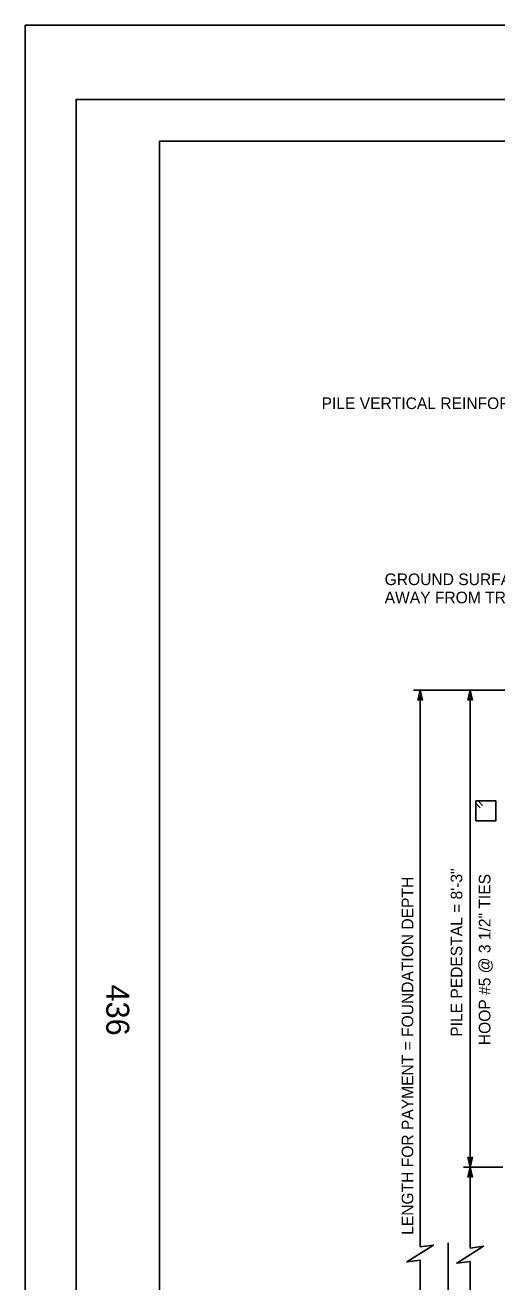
# Model space of a CAD drawing. Extents: x -894 to 866, y -476 to 714.
# Drawn here: x -894 to -611, y -41 to 714 of the extents above; entities that cross this region are included whole.
import ezdxf

# ---------------------------------------------------------------- set-up
doc = ezdxf.new("R2010")
doc.units = 0
for name, color, linetype in [('10 Sheet Format', 7, 'Continuous'), ('56 Stage 3 Anno', 7, 'Continuous'), ('57 Undefined', 7, 'Continuous')]:
    doc.layers.add(name, color=color, linetype=linetype)

msp = doc.modelspace()

# ---------------------------------------------------------------- linework, layer by layer
at = {"layer": '10 Sheet Format'}
for p, q in [((-863.46, 668.96), (836.55, 668.96)), ((-863.46, 668.96), (-863.46, -431.04)), ((-813.45, 643.96), (811.55, 643.96)), ((-813.45, 643.96), (-813.45, -406.04))]:
    msp.add_line(p, q, dxfattribs=at)
for points in [[(-894.04, 713.56), (865.96, 713.56), (865.96, -476.44), (-894.04, -476.44)], [(-863.46, -431.04), (836.55, -431.04), (836.55, 668.96), (-863.46, 668.96)]]:
    msp.add_lwpolyline(points, close=True, dxfattribs=at)
at = {"layer": '56 Stage 3 Anno'}
for p, q in [((-511.47, 314.14), (-660.97, 314.14)), ((-658.31, 308.13), (-656.97, 314.14)), ((-657.95, 308.35), (-656.97, 312.76)), ((-657.59, 308.58), (-656.97, 311.37)), ((-657.24, 308.76), (-656.97, 309.99)), ((-656.97, 314.14), (-656.97, 314.14)), ((-656.97, 314.14), (-655.63, 308.13)), ((-656.97, -20.22), (-656.97, 314.14)), ((-656.97, 311.37), (-656.34, 308.54)), ((-656.97, 309.99), (-656.7, 308.78)), ((-656.96, 312.75), (-655.99, 308.36)), ((-628.26, 308.13), (-626.91, 314.14)), ((-627.9, 308.35), (-626.92, 312.76)), ((-627.54, 308.58), (-626.92, 311.37)), ((-627.19, 308.76), (-626.92, 309.99)), ((-626.92, 311.37), (-626.29, 308.54)), ((-626.92, 309.99), (-626.65, 308.78)), ((-626.91, 27.65), (-626.91, 314.14)), ((-626.91, 314.14), (-626.91, 314.14)), ((-626.91, 314.14), (-625.58, 308.13)), ((-626.91, 312.75), (-625.94, 308.36)), ((-656.97, 308.93), (-658.31, 308.13)), ((-658.31, 308.13), (-658.31, 308.13)), ((-655.63, 308.13), (-656.97, 308.93)), ((-655.63, 308.13), (-655.63, 308.13)), ((-626.91, 308.93), (-628.26, 308.13)), ((-628.26, 308.13), (-628.26, 308.13)), ((-625.58, 308.13), (-626.91, 308.93)), ((-625.58, 308.13), (-625.58, 308.13)), ((-626.91, 27.65), (-628.25, 33.66)), ((-628.25, 33.66), (-628.25, 33.66)), ((-628.25, 33.66), (-626.91, 32.86)), ((-626.91, 27.65), (-628.25, 33.66)), ((-628.25, 33.66), (-628.25, 33.66)), ((-628.25, 33.66), (-626.91, 32.86)), ((-626.92, 29.05), (-627.89, 33.43)), ((-626.92, 29.05), (-627.89, 33.43)), ((-626.91, 30.42), (-627.54, 33.25)), ((-626.91, 30.42), (-627.54, 33.25)), ((-626.91, 31.8), (-627.18, 33.02)), ((-626.91, 31.8), (-627.18, 33.02)), ((-626.91, 32.86), (-625.57, 33.66)), ((-625.57, 33.66), (-626.91, 27.65)), ((-626.91, 32.86), (-625.57, 33.66)), ((-625.57, 33.66), (-626.91, 27.65)), ((-625.93, 33.45), (-626.91, 29.04)), ((-625.93, 33.45), (-626.91, 29.04)), ((-626.29, 33.21), (-626.91, 30.42)), ((-626.29, 33.21), (-626.91, 30.42)), ((-626.64, 33.04), (-626.91, 31.8)), ((-626.64, 33.04), (-626.91, 31.8)), ((-625.57, 33.66), (-625.57, 33.66)), ((-625.57, 33.66), (-625.57, 33.66)), ((-607.37, 27.65), (-630.92, 27.65)), ((-628.26, 21.64), (-626.91, 27.65)), ((-628.26, 21.64), (-626.91, 27.65)), ((-627.9, 21.86), (-626.92, 26.27)), ((-627.9, 21.86), (-626.92, 26.27)), ((-627.54, 22.09), (-626.92, 24.89)), ((-627.54, 22.09), (-626.92, 24.89)), ((-627.19, 22.27), (-626.92, 23.5)), ((-627.19, 22.27), (-626.92, 23.5)), ((-626.92, 24.89), (-626.29, 22.06)), ((-626.92, 24.89), (-626.29, 22.06)), ((-626.92, 23.5), (-626.65, 22.29)), ((-626.92, 23.5), (-626.65, 22.29)), ((-626.91, 27.65), (-626.91, 27.65)), ((-626.91, 27.65), (-626.91, 27.65)), ((-626.91, 27.65), (-626.91, 27.65)), ((-626.91, 27.65), (-625.58, 21.64)), ((-626.91, 27.65), (-626.91, 27.65)), ((-626.91, 27.65), (-625.58, 21.64)), ((-626.91, -20.92), (-626.91, 27.65)), ((-626.91, 26.26), (-625.94, 21.88)), ((-626.91, 26.26), (-625.94, 21.88)), ((-626.91, 22.44), (-628.26, 21.64)), ((-626.91, 22.44), (-628.26, 21.64)), ((-628.26, 21.64), (-628.26, 21.64)), ((-628.26, 21.64), (-628.26, 21.64)), ((-625.58, 21.64), (-626.91, 22.44)), ((-625.58, 21.64), (-626.91, 22.44)), ((-625.58, 21.64), (-625.58, 21.64)), ((-625.58, 21.64), (-625.58, 21.64)), ((-640.13, -73.76), (-640.13, -17.79)), ((-640.13, -73.76), (-640.13, -17.79)), ((-656.97, -156.66), (-656.97, -28.23)), ((-626.91, -156.66), (-626.91, -28.93)), ((-640.1, -30.28), (-640.1, -331.21))]:
    msp.add_line(p, q, dxfattribs=at)
for points in [[(-656.97, -20.22), (-648.95, -19.21), (-664.98, -29.23), (-656.97, -28.23)], [(-626.91, -20.92), (-618.9, -19.91), (-634.93, -29.93), (-626.91, -28.93)]]:
    msp.add_lwpolyline(points, dxfattribs=at)
at = {"layer": '57 Undefined'}
for p, q in [((-623.59, 235.56), (-623.59, 247.58)), ((-623.59, 247.58), (-611.57, 247.58)), ((-623.59, 246.17), (-620.96, 243.53)), ((-622.18, 247.58), (-619.54, 244.95)), ((-611.57, 235.56), (-611.57, 247.58)), ((-623.59, 235.56), (-611.57, 235.56))]:
    msp.add_line(p, q, dxfattribs=at)

# ---------------------------------------------------------------- texts
at = {"layer": '10 Sheet Format'}
msp.add_text('436', height=13.779, rotation=270, dxfattribs=at).set_placement((-845.33, 137.35))
at = {"layer": '57 Undefined'}
for s, p in [('PILE VERTICAL REINFORCEMENT', (-716.1, 482.96)), ('GROUND SURFACE', (-678.25, 377.23)), ('AWAY FROM TRAFFIC', (-678.25, 366.3))]:
    msp.add_text(s, height=7, dxfattribs=at).set_placement(p)
for s, p in [('PILE PEDESTAL = 8\'-3"', (-631.61, 105.97)), ('LENGTH FOR PAYMENT = FOUNDATION DEPTH', (-661.04, -13)), ('HOOP #5 @ 3 1/2" TIES', (-614.74, 100.92))]:
    msp.add_text(s, height=7, rotation=90, dxfattribs=at).set_placement(p)

doc.saveas('drawing.dxf')
